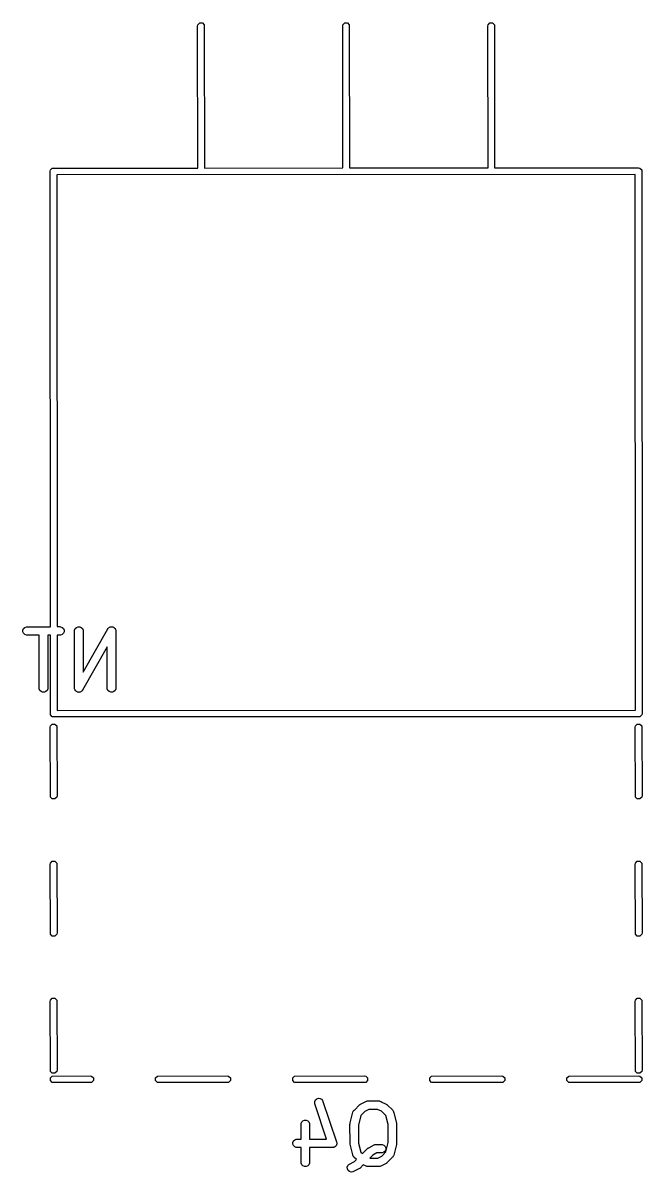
# Model space of a CAD drawing. Extents: x 195 to 310, y -208 to -141.
# Drawn here: x 211.34 to 222.18, y -208.17 to -188.06 of the extents above; entities that cross this region are included whole.
import ezdxf

# ---------------------------------------------------------------- set-up
doc = ezdxf.new("R2010")
doc.units = 0
doc.layers.add('BLACK', color=7, linetype='CONTINUOUS')

msp = doc.modelspace()

# ---------------------------------------------------------------- linework, layer by layer
at = {"layer": 'BLACK', "linetype": 'CONTINUOUS'}
for p, q in [((214.4, -188.12), (214.404567, -188.097039)), ((214.404425, -190.603433), (214.4, -188.12)), ((214.404567, -188.097039), (214.437039, -188.064567)), ((214.437039, -188.064567), (214.482961, -188.064567)), ((214.482961, -188.064567), (214.515433, -188.097039)), ((214.515433, -188.097039), (214.519899, -190.603382)), ((216.94, -188.12), (216.944567, -188.097039)), ((216.944423, -190.602303), (216.94, -188.12)), ((216.944567, -188.097039), (216.977039, -188.064567)), ((216.977039, -188.064567), (217.022961, -188.064567)), ((217.022961, -188.064567), (217.055433, -188.097039)), ((217.055433, -188.097039), (217.059897, -190.602251)), ((219.48, -188.12), (219.484567, -188.097039)), ((219.484421, -190.601172), (219.48, -188.12)), ((219.484567, -188.097039), (219.517039, -188.064567)), ((219.517039, -188.064567), (219.562961, -188.064567)), ((219.562961, -188.064567), (219.595433, -188.097039)), ((219.595433, -188.097039), (219.599895, -190.601121)), ((211.82, -190.66), (211.824567, -190.637039)), ((211.824567, -190.637039), (211.857039, -190.604567)), ((211.857039, -190.604567), (214.404425, -190.603433)), ((214.519899, -190.603382), (216.944423, -190.602303)), ((217.059897, -190.602251), (219.484421, -190.601172)), ((219.599895, -190.601121), (222.12, -190.6)), ((222.12, -190.6), (222.142961, -190.604567)), ((222.142961, -190.604567), (222.175433, -190.637039)), ((222.175433, -190.637039), (222.18, -200.15)), ((211.823826, -198.630222), (211.82, -190.66)), ((222.060026, -190.715469), (211.935472, -190.719975)), ((211.935472, -190.719975), (211.93927, -198.629939)), ((222.064527, -200.090024), (222.060026, -190.715469)), ((211.343107, -198.690187), (211.354306, -198.663151)), ((211.354306, -198.663151), (211.374998, -198.642459)), ((211.374998, -198.642459), (211.402034, -198.63126)), ((211.402034, -198.63126), (211.823826, -198.630222)), ((211.93927, -198.629939), (211.988094, -198.629819)), ((211.988094, -198.629819), (212.002726, -198.63126)), ((212.002726, -198.63126), (212.029762, -198.642459)), ((212.029762, -198.642459), (212.050454, -198.663151)), ((212.050454, -198.663151), (212.061653, -198.690187)), ((212.247869, -198.690187), (212.259068, -198.663151)), ((212.259068, -198.663151), (212.27976, -198.642459)), ((212.27976, -198.642459), (212.306796, -198.63126)), ((212.306796, -198.63126), (212.33606, -198.63126)), ((212.33606, -198.63126), (212.363096, -198.642459)), ((212.363096, -198.642459), (212.383788, -198.663151)), ((212.383788, -198.663151), (212.394987, -198.690187)), ((212.39603, -199.425267), (212.827738, -198.667608)), ((212.827738, -198.667608), (212.829927, -198.664523)), ((212.829927, -198.664523), (212.830496, -198.663151)), ((212.830496, -198.663151), (212.831893, -198.661753)), ((212.831893, -198.661753), (212.836248, -198.655619)), ((212.836248, -198.655619), (212.844136, -198.64951)), ((212.844136, -198.64951), (212.851188, -198.642459)), ((212.851188, -198.642459), (212.855606, -198.640628)), ((212.855606, -198.640628), (212.859386, -198.637702)), ((212.859386, -198.637702), (212.869007, -198.635077)), ((212.869007, -198.635077), (212.878224, -198.63126)), ((212.878224, -198.63126), (212.883005, -198.63126)), ((212.883005, -198.63126), (212.887617, -198.630002)), ((212.887617, -198.630002), (212.897514, -198.63126)), ((212.897514, -198.63126), (212.907488, -198.63126)), ((212.907488, -198.63126), (212.911903, -198.633089)), ((212.911903, -198.633089), (212.916647, -198.633692)), ((212.916647, -198.633692), (212.925311, -198.638642)), ((212.925311, -198.638642), (212.934524, -198.642459)), ((212.934524, -198.642459), (212.937902, -198.645837)), ((212.937902, -198.645837), (212.942056, -198.648211)), ((212.942056, -198.648211), (212.948165, -198.6561)), ((212.948165, -198.6561), (212.955216, -198.663151)), ((212.955216, -198.663151), (212.957045, -198.667567)), ((212.957045, -198.667567), (212.959973, -198.671348)), ((212.959973, -198.671348), (212.962597, -198.680971)), ((212.962597, -198.680971), (212.966415, -198.690187)), ((211.343107, -198.719451), (211.343107, -198.690187)), ((211.354306, -198.746487), (211.343107, -198.719451)), ((211.374998, -198.767179), (211.354306, -198.746487)), ((211.402034, -198.778378), (211.374998, -198.767179)), ((211.416666, -198.779819), (211.402034, -198.778378)), ((211.627485, -198.7793), (211.416666, -198.779819)), ((211.628821, -199.719451), (211.627485, -198.7793)), ((211.823897, -198.778817), (211.776065, -198.778935)), ((211.776065, -198.778935), (211.77738, -199.704819)), ((211.824567, -200.172961), (211.823897, -198.778817)), ((212.002726, -198.778378), (211.939341, -198.778533)), ((211.939341, -198.778533), (211.939973, -200.09453)), ((212.029762, -198.767179), (212.002726, -198.778378)), ((212.050454, -198.746487), (212.029762, -198.767179)), ((212.061653, -198.719451), (212.050454, -198.746487)), ((212.061653, -198.690187), (212.061653, -198.719451)), ((212.246428, -198.704819), (212.247869, -198.690187)), ((212.247841, -199.700374), (212.246428, -198.704819)), ((212.394987, -198.690187), (212.39603, -199.425267)), ((212.966415, -198.690187), (212.966421, -198.694992)), ((212.966421, -198.694992), (212.967673, -198.69958)), ((212.967673, -198.69958), (212.966442, -198.709263)), ((212.966442, -198.709263), (212.967856, -199.704819)), ((212.818253, -198.98437), (212.386546, -199.742029)), ((212.819297, -199.719451), (212.818253, -198.98437)), ((211.64002, -199.746487), (211.628821, -199.719451)), ((211.660712, -199.767179), (211.64002, -199.746487)), ((211.687748, -199.778378), (211.660712, -199.767179)), ((211.717012, -199.778378), (211.687748, -199.778378)), ((211.744048, -199.767179), (211.717012, -199.778378)), ((211.76474, -199.746487), (211.744048, -199.767179)), ((211.775939, -199.719451), (211.76474, -199.746487)), ((211.77738, -199.704819), (211.775939, -199.719451)), ((212.246611, -199.710058), (212.247841, -199.700374)), ((212.247862, -199.714645), (212.246611, -199.710058)), ((212.247869, -199.719451), (212.247862, -199.714645)), ((212.251686, -199.728666), (212.247869, -199.719451)), ((212.254311, -199.73829), (212.251686, -199.728666)), ((212.257238, -199.74207), (212.254311, -199.73829)), ((212.259068, -199.746487), (212.257238, -199.74207)), ((212.266118, -199.753537), (212.259068, -199.746487)), ((212.272228, -199.761427), (212.266118, -199.753537)), ((212.276381, -199.7638), (212.272228, -199.761427)), ((212.27976, -199.767179), (212.276381, -199.7638)), ((212.288972, -199.770995), (212.27976, -199.767179)), ((212.297637, -199.775946), (212.288972, -199.770995)), ((212.30238, -199.776548), (212.297637, -199.775946)), ((212.306796, -199.778378), (212.30238, -199.776548)), ((212.31677, -199.778378), (212.306796, -199.778378)), ((212.326667, -199.779636), (212.31677, -199.778378)), ((212.331279, -199.778378), (212.326667, -199.779636)), ((212.33606, -199.778378), (212.331279, -199.778378)), ((212.345275, -199.77456), (212.33606, -199.778378)), ((212.354899, -199.771936), (212.345275, -199.77456)), ((212.358679, -199.769008), (212.354899, -199.771936)), ((212.363096, -199.767179), (212.358679, -199.769008)), ((212.370146, -199.760128), (212.363096, -199.767179)), ((212.378036, -199.754019), (212.370146, -199.760128)), ((212.382388, -199.747886), (212.378036, -199.754019)), ((212.383788, -199.746487), (212.382388, -199.747886)), ((212.384357, -199.745112), (212.383788, -199.746487)), ((212.386546, -199.742029), (212.384357, -199.745112)), ((212.830496, -199.746487), (212.819297, -199.719451)), ((212.851188, -199.767179), (212.830496, -199.746487)), ((212.878224, -199.778378), (212.851188, -199.767179)), ((212.907488, -199.778378), (212.878224, -199.778378)), ((212.934524, -199.767179), (212.907488, -199.778378)), ((212.955216, -199.746487), (212.934524, -199.767179)), ((212.966415, -199.719451), (212.955216, -199.746487)), ((212.967856, -199.704819), (212.966415, -199.719451)), ((211.939973, -200.09453), (222.064527, -200.090024)), ((211.857039, -200.205433), (211.824567, -200.172961)), ((211.88, -200.21), (211.857039, -200.205433)), ((222.142961, -200.205433), (211.88, -200.21)), ((222.175433, -200.172961), (222.142961, -200.205433)), ((222.18, -200.15), (222.175433, -200.172961)), ((211.82, -200.39), (211.824567, -200.367039)), ((211.824567, -201.612961), (211.82, -200.39)), ((211.824567, -200.367039), (211.857039, -200.334567)), ((211.857039, -200.334567), (211.902961, -200.334567)), ((211.902961, -200.334567), (211.935433, -200.367039)), ((211.935433, -200.367039), (211.94, -201.59)), ((222.06, -200.39), (222.064567, -200.367039)), ((222.064567, -201.612961), (222.06, -200.39)), ((222.064567, -200.367039), (222.097039, -200.334567)), ((222.097039, -200.334567), (222.142961, -200.334567)), ((222.142961, -200.334567), (222.175433, -200.367039)), ((222.175433, -200.367039), (222.18, -201.59)), ((211.857039, -201.645433), (211.824567, -201.612961)), ((211.902961, -201.645433), (211.857039, -201.645433)), ((211.935433, -201.612961), (211.902961, -201.645433)), ((211.94, -201.59), (211.935433, -201.612961)), ((222.097039, -201.645433), (222.064567, -201.612961)), ((222.142961, -201.645433), (222.097039, -201.645433)), ((222.175433, -201.612961), (222.142961, -201.645433)), ((222.18, -201.59), (222.175433, -201.612961)), ((211.82, -202.79), (211.824567, -202.767039)), ((211.824567, -204.012961), (211.82, -202.79)), ((211.824567, -202.767039), (211.857039, -202.734567)), ((211.857039, -202.734567), (211.902961, -202.734567)), ((211.902961, -202.734567), (211.935433, -202.767039)), ((211.935433, -202.767039), (211.94, -203.99)), ((222.06, -202.79), (222.064567, -202.767039)), ((222.064567, -204.012961), (222.06, -202.79)), ((222.064567, -202.767039), (222.097039, -202.734567)), ((222.097039, -202.734567), (222.142961, -202.734567)), ((222.142961, -202.734567), (222.175433, -202.767039)), ((222.175433, -202.767039), (222.18, -203.99)), ((211.857039, -204.045433), (211.824567, -204.012961)), ((211.902961, -204.045433), (211.857039, -204.045433)), ((211.935433, -204.012961), (211.902961, -204.045433)), ((211.94, -203.99), (211.935433, -204.012961)), ((222.097039, -204.045433), (222.064567, -204.012961)), ((222.142961, -204.045433), (222.097039, -204.045433)), ((222.175433, -204.012961), (222.142961, -204.045433)), ((222.18, -203.99), (222.175433, -204.012961)), ((211.82, -205.19), (211.824567, -205.167039)), ((211.824567, -206.412961), (211.82, -205.19)), ((211.824567, -205.167039), (211.857039, -205.134567)), ((211.857039, -205.134567), (211.902961, -205.134567)), ((211.902961, -205.134567), (211.935433, -205.167039)), ((211.935433, -205.167039), (211.94, -206.39)), ((222.06, -205.19), (222.064567, -205.167039)), ((222.064567, -206.412961), (222.06, -205.19)), ((222.064567, -205.167039), (222.097039, -205.134567)), ((222.097039, -205.134567), (222.142961, -205.134567)), ((222.142961, -205.134567), (222.175433, -205.167039)), ((222.175433, -205.167039), (222.18, -206.39)), ((211.857039, -206.445433), (211.824567, -206.412961)), ((211.824567, -206.527039), (211.857039, -206.494567)), ((211.824567, -206.572961), (211.824567, -206.527039)), ((211.902961, -206.445433), (211.857039, -206.445433)), ((211.857039, -206.494567), (212.52, -206.49)), ((211.935433, -206.412961), (211.902961, -206.445433)), ((211.94, -206.39), (211.935433, -206.412961)), ((212.52, -206.49), (212.542961, -206.494567)), ((212.542961, -206.494567), (212.575433, -206.527039)), ((212.575433, -206.527039), (212.575433, -206.572961)), ((213.664567, -206.527039), (213.697039, -206.494567)), ((213.664567, -206.572961), (213.664567, -206.527039)), ((213.697039, -206.494567), (214.92, -206.49)), ((214.92, -206.49), (214.942961, -206.494567)), ((214.942961, -206.494567), (214.975433, -206.527039)), ((214.975433, -206.527039), (214.975433, -206.572961)), ((216.064567, -206.527039), (216.097039, -206.494567)), ((216.064567, -206.572961), (216.064567, -206.527039)), ((216.097039, -206.494567), (217.32, -206.49)), ((217.32, -206.49), (217.342961, -206.494567)), ((217.342961, -206.494567), (217.375433, -206.527039)), ((217.375433, -206.527039), (217.375433, -206.572961)), ((218.464567, -206.527039), (218.497039, -206.494567)), ((218.464567, -206.572961), (218.464567, -206.527039)), ((218.497039, -206.494567), (219.721, -206.49)), ((219.721, -206.49), (219.743961, -206.494567)), ((219.743961, -206.494567), (219.776433, -206.527039)), ((219.776433, -206.527039), (219.776433, -206.572961)), ((220.864567, -206.527039), (220.897039, -206.494567)), ((220.864567, -206.572961), (220.864567, -206.527039)), ((220.897039, -206.494567), (222.12, -206.49)), ((222.097039, -206.445433), (222.064567, -206.412961)), ((222.142961, -206.445433), (222.097039, -206.445433)), ((222.12, -206.49), (222.142961, -206.494567)), ((222.175433, -206.412961), (222.142961, -206.445433)), ((222.142961, -206.494567), (222.175433, -206.527039)), ((222.18, -206.39), (222.175433, -206.412961)), ((222.175433, -206.527039), (222.175433, -206.572961)), ((211.857039, -206.605433), (211.824567, -206.572961)), ((211.88, -206.61), (211.857039, -206.605433)), ((212.542961, -206.605433), (211.88, -206.61)), ((212.575433, -206.572961), (212.542961, -206.605433)), ((213.697039, -206.605433), (213.664567, -206.572961)), ((213.72, -206.61), (213.697039, -206.605433)), ((214.942961, -206.605433), (213.72, -206.61)), ((214.975433, -206.572961), (214.942961, -206.605433)), ((216.097039, -206.605433), (216.064567, -206.572961)), ((216.12, -206.61), (216.097039, -206.605433)), ((217.342961, -206.605433), (216.12, -206.61)), ((217.375433, -206.572961), (217.342961, -206.605433)), ((218.497039, -206.605433), (218.464567, -206.572961)), ((218.52, -206.61), (218.497039, -206.605433)), ((219.743961, -206.605433), (218.52, -206.61)), ((219.776433, -206.572961), (219.743961, -206.605433)), ((220.897039, -206.605433), (220.864567, -206.572961)), ((220.92, -206.61), (220.897039, -206.605433)), ((222.142961, -206.605433), (220.92, -206.61)), ((222.175433, -206.572961), (222.142961, -206.605433)), ((216.451473, -206.93739), (216.464559, -206.911217)), ((216.464559, -206.911217), (216.486666, -206.892043)), ((216.486666, -206.892043), (216.514429, -206.882789)), ((216.514429, -206.882789), (216.543619, -206.884864)), ((216.543619, -206.884864), (216.569792, -206.89795)), ((216.569792, -206.89795), (216.588966, -206.920057)), ((216.588966, -206.920057), (216.833055, -207.647767)), ((217.379659, -206.931166), (217.390332, -206.930408)), ((217.390332, -206.930408), (217.392339, -206.931077)), ((217.392339, -206.931077), (217.571428, -206.929819)), ((217.571428, -206.929819), (217.58606, -206.93126)), ((216.449398, -206.96658), (216.451473, -206.93739)), ((216.452658, -206.980917), (216.449398, -206.96658)), ((216.65921, -207.596718), (216.452658, -206.980917)), ((217.072474, -207.315851), (217.117715, -207.129486)), ((217.117715, -207.129486), (217.122662, -207.11564)), ((217.122662, -207.11564), (217.125982, -207.111158)), ((217.125982, -207.111158), (217.128116, -207.106008)), ((217.128116, -207.106008), (217.134997, -207.098991)), ((217.134997, -207.098991), (217.140084, -207.092128)), ((217.140084, -207.092128), (217.144085, -207.089726)), ((217.144085, -207.089726), (217.232681, -206.999405)), ((217.232681, -206.999405), (217.238431, -206.994684)), ((217.238431, -206.994684), (217.23973, -206.993188)), ((217.23973, -206.993188), (217.24114, -206.992461)), ((217.24114, -206.992461), (217.244046, -206.990077)), ((217.244046, -206.990077), (217.252861, -206.986425)), ((217.252861, -206.986425), (217.347411, -206.937737)), ((217.327118, -207.11547), (217.25665, -207.187311)), ((217.396563, -207.079709), (217.327118, -207.11547)), ((217.347411, -206.937737), (217.361142, -206.932482)), ((217.361142, -206.932482), (217.363831, -206.93229)), ((217.363831, -206.93229), (217.36632, -206.93126)), ((217.36632, -206.93126), (217.379659, -206.931166)), ((217.551732, -207.078619), (217.396563, -207.079709)), ((217.620055, -207.11177), (217.551732, -207.078619)), ((217.58606, -206.93126), (217.588549, -206.932291)), ((217.588549, -206.932291), (217.591237, -206.932482)), ((217.591237, -206.932482), (217.60423, -206.938786)), ((217.60423, -206.938786), (217.613096, -206.942459)), ((217.613096, -206.942459), (217.614318, -206.943681)), ((217.614318, -206.943681), (217.700207, -206.985356)), ((217.693847, -207.184152), (217.620055, -207.11177)), ((217.700207, -206.985356), (217.706506, -206.98932)), ((217.706506, -206.98932), (217.708334, -206.990078)), ((217.708334, -206.990078), (217.709453, -206.991175)), ((217.709453, -206.991175), (217.71265, -206.993188)), ((217.71265, -206.993188), (217.719174, -207.000711)), ((217.719174, -207.000711), (217.814937, -207.094643)), ((217.814937, -207.094643), (217.824265, -207.106008)), ((217.824265, -207.106008), (217.826399, -207.111161)), ((217.826399, -207.111161), (217.829718, -207.11564)), ((217.829718, -207.11564), (217.832117, -207.124968)), ((217.832117, -207.124968), (217.835463, -207.133045)), ((216.210714, -207.338152), (216.212155, -207.32352)), ((216.212155, -207.32352), (216.223354, -207.296484)), ((216.223354, -207.296484), (216.244046, -207.275792)), ((216.244046, -207.275792), (216.271082, -207.264593)), ((216.271082, -207.264593), (216.300346, -207.264593)), ((216.300346, -207.264593), (216.327382, -207.275792)), ((216.327382, -207.275792), (216.348074, -207.296484)), ((216.348074, -207.296484), (216.359273, -207.32352)), ((216.359273, -207.32352), (216.359852, -207.597399)), ((217.067946, -207.334506), (217.0684, -207.332634)), ((217.0684, -207.332634), (217.069298, -207.32352)), ((217.069298, -207.32352), (217.072474, -207.315851)), ((217.25665, -207.187311), (217.216536, -207.352559)), ((217.73454, -207.342323), (217.693847, -207.184152)), ((217.835463, -207.133045), (217.835463, -207.13797)), ((217.835463, -207.13797), (217.882284, -207.319962)), ((217.882284, -207.319962), (217.882659, -207.322498)), ((217.882659, -207.322498), (217.883082, -207.32352)), ((217.883082, -207.32352), (217.883089, -207.325413)), ((217.883089, -207.325413), (217.884434, -207.334506)), ((216.211263, -207.597737), (216.210714, -207.338152)), ((217.067857, -207.338152), (217.068108, -207.335598)), ((217.069217, -207.666588), (217.067857, -207.338152)), ((217.068108, -207.335598), (217.067946, -207.334506)), ((217.216536, -207.352559), (217.217839, -207.667313)), ((217.735843, -207.657077), (217.73454, -207.342323)), ((217.884434, -207.334506), (217.883162, -207.343048)), ((217.883162, -207.343048), (217.884523, -207.671485)), ((216.069298, -207.656853), (216.080497, -207.629817)), ((216.069298, -207.686117), (216.069298, -207.656853)), ((216.080497, -207.713153), (216.069298, -207.686117)), ((216.080497, -207.629817), (216.101189, -207.609125)), ((216.101189, -207.733845), (216.080497, -207.713153)), ((216.101189, -207.609125), (216.128225, -207.597926)), ((216.128225, -207.745044), (216.101189, -207.733845)), ((216.128225, -207.597926), (216.211263, -207.597737)), ((216.359852, -207.597399), (216.65921, -207.596718)), ((216.801081, -207.734876), (216.799046, -207.736642)), ((216.803572, -207.733845), (216.801081, -207.734876)), ((216.812074, -207.725342), (216.803572, -207.733845)), ((216.821154, -207.717468), (216.812074, -207.725342)), ((216.822358, -207.715058), (216.821154, -207.717468)), ((216.824264, -207.713153), (216.822358, -207.715058)), ((216.828866, -207.702041), (216.824264, -207.713153)), ((216.83424, -207.691294), (216.828866, -207.702041)), ((216.833055, -207.647767), (216.834704, -207.655022)), ((216.83443, -207.688608), (216.83424, -207.691294)), ((216.835463, -207.686117), (216.83443, -207.688608)), ((216.834704, -207.655022), (216.835463, -207.656853)), ((216.835463, -207.656853), (216.835463, -207.658357)), ((216.835463, -207.658357), (216.836315, -207.662104)), ((216.836315, -207.662104), (216.835463, -207.674089)), ((216.835463, -207.674089), (216.835463, -207.686117)), ((217.067946, -207.675131), (217.069217, -207.666588)), ((217.06929, -207.684223), (217.067946, -207.675131)), ((217.069298, -207.686117), (217.06929, -207.684223)), ((217.06972, -207.687138), (217.069298, -207.686117)), ((217.070096, -207.689675), (217.06972, -207.687138)), ((217.116917, -207.871666), (217.070096, -207.689675)), ((217.217839, -207.667313), (217.258532, -207.825485)), ((217.395713, -207.748332), (217.490268, -207.699641)), ((217.490268, -207.699641), (217.503999, -207.694386)), ((217.503999, -207.694386), (217.506688, -207.694194)), ((217.506688, -207.694194), (217.509177, -207.693164)), ((217.509177, -207.693164), (217.523918, -207.69297)), ((217.523918, -207.69297), (217.533189, -207.692312)), ((217.533189, -207.692312), (217.534739, -207.692828)), ((217.534739, -207.692828), (217.619047, -207.691723)), ((217.619047, -207.691723), (217.633679, -207.693164)), ((217.633679, -207.693164), (217.660715, -207.704363)), ((217.660715, -207.704363), (217.681407, -207.725055)), ((217.681407, -207.725055), (217.692606, -207.752091)), ((217.695729, -207.822325), (217.735843, -207.657077)), ((217.879905, -207.693785), (217.834665, -207.880151)), ((217.883082, -207.686117), (217.879905, -207.693785)), ((217.883979, -207.677002), (217.883082, -207.686117)), ((217.884434, -207.675131), (217.883979, -207.677002)), ((217.884523, -207.671485), (217.884271, -207.674038)), ((217.884271, -207.674038), (217.884434, -207.675131)), ((216.142857, -207.746485), (216.128225, -207.745044)), ((216.211577, -207.746328), (216.142857, -207.746485)), ((216.212155, -208.019451), (216.211577, -207.746328)), ((216.759832, -207.745081), (216.360166, -207.74599)), ((216.360166, -207.74599), (216.360714, -208.004819)), ((216.771284, -207.745896), (216.759832, -207.745081)), ((216.773821, -207.74505), (216.771284, -207.745896)), ((216.776536, -207.745044), (216.773821, -207.74505)), ((216.787645, -207.740442), (216.776536, -207.745044)), ((216.799046, -207.736642), (216.787645, -207.740442)), ((217.116917, -207.876592), (217.116917, -207.871666)), ((217.120261, -207.884667), (217.116917, -207.876592)), ((217.122662, -207.893997), (217.120261, -207.884667)), ((217.125981, -207.898476), (217.122662, -207.893997)), ((217.128115, -207.903628), (217.125981, -207.898476)), ((217.137443, -207.914994), (217.128115, -207.903628)), ((217.180568, -207.957295), (217.137443, -207.914994)), ((217.258532, -207.825485), (217.285808, -207.85224)), ((217.285808, -207.85224), (217.375538, -207.761309)), ((217.375538, -207.761309), (217.381287, -207.75659)), ((217.381287, -207.75659), (217.382587, -207.755092)), ((217.382587, -207.755092), (217.384, -207.754364)), ((217.384, -207.754364), (217.386903, -207.751982)), ((217.386903, -207.751982), (217.395713, -207.748332)), ((217.469717, -207.877507), (217.417027, -207.930903)), ((217.417027, -207.930903), (217.555816, -207.929928)), ((217.53961, -207.841515), (217.469717, -207.877507)), ((217.633679, -207.840282), (217.53961, -207.841515)), ((217.555816, -207.929928), (217.625262, -207.894166)), ((217.625262, -207.894166), (217.695729, -207.822325)), ((217.660715, -207.829083), (217.633679, -207.840282)), ((217.681407, -207.808391), (217.660715, -207.829083)), ((217.692606, -207.781355), (217.681407, -207.808391)), ((217.692606, -207.752091), (217.692606, -207.781355)), ((217.808294, -207.919909), (217.719699, -208.010233)), ((217.812296, -207.917509), (217.808294, -207.919909)), ((217.817381, -207.910645), (217.812296, -207.917509)), ((217.824265, -207.903628), (217.817381, -207.910645)), ((217.826398, -207.898476), (217.824265, -207.903628)), ((217.829718, -207.893997), (217.826398, -207.898476)), ((217.834665, -207.880151), (217.829718, -207.893997)), ((216.223354, -208.046487), (216.212155, -208.019451)), ((216.244046, -208.067179), (216.223354, -208.046487)), ((216.271082, -208.078378), (216.244046, -208.067179)), ((216.300346, -208.078378), (216.271082, -208.078378)), ((216.327382, -208.067179), (216.300346, -208.078378)), ((216.348074, -208.046487), (216.327382, -208.067179)), ((216.359273, -208.019451), (216.348074, -208.046487)), ((216.360714, -208.004819), (216.359273, -208.019451)), ((217.020827, -208.090676), (217.030081, -208.062915)), ((217.022901, -208.119866), (217.020827, -208.090676)), ((217.035988, -208.146041), (217.022901, -208.119866)), ((217.030081, -208.062915), (217.049254, -208.040807)), ((217.049254, -208.040807), (217.149072, -207.989404)), ((217.223335, -208.118446), (217.128779, -208.167139)), ((217.149072, -207.989404), (217.180568, -207.957295)), ((217.232144, -208.114798), (217.223335, -208.118446)), ((217.235046, -208.112415), (217.232144, -208.114798)), ((217.23646, -208.111688), (217.235046, -208.112415)), ((217.237759, -208.110189), (217.23646, -208.111688)), ((217.243509, -208.105471), (217.237759, -208.110189)), ((217.300259, -208.047614), (217.243509, -208.105471)), ((217.338062, -208.065957), (217.300259, -208.047614)), ((217.339284, -208.067179), (217.338062, -208.065957)), ((217.348143, -208.070848), (217.339284, -208.067179)), ((217.361142, -208.077156), (217.348143, -208.070848)), ((217.363831, -208.077347), (217.361142, -208.077156)), ((217.36632, -208.078378), (217.363831, -208.077347)), ((217.380952, -208.079819), (217.36632, -208.078378)), ((217.560039, -208.07856), (217.380952, -208.079819)), ((217.562047, -208.07923), (217.560039, -208.07856)), ((217.572719, -208.078471), (217.562047, -208.07923)), ((217.58606, -208.078378), (217.572719, -208.078471)), ((217.588549, -208.077346), (217.58606, -208.078378)), ((217.591237, -208.077156), (217.588549, -208.077346)), ((217.604969, -208.071901), (217.591237, -208.077156)), ((217.699523, -208.023209), (217.604969, -208.071901)), ((217.708334, -208.01956), (217.699523, -208.023209)), ((217.711236, -208.017177), (217.708334, -208.01956)), ((217.71265, -208.01645), (217.711236, -208.017177)), ((217.713949, -208.014951), (217.71265, -208.01645)), ((217.719699, -208.010233), (217.713949, -208.014951)), ((217.058096, -208.165214), (217.035988, -208.146041)), ((217.085857, -208.174468), (217.058096, -208.165214)), ((217.115047, -208.172394), (217.085857, -208.174468)), ((217.128779, -208.167139), (217.115047, -208.172394))]:
    msp.add_line(p, q, dxfattribs=at)

doc.saveas('drawing.dxf')
